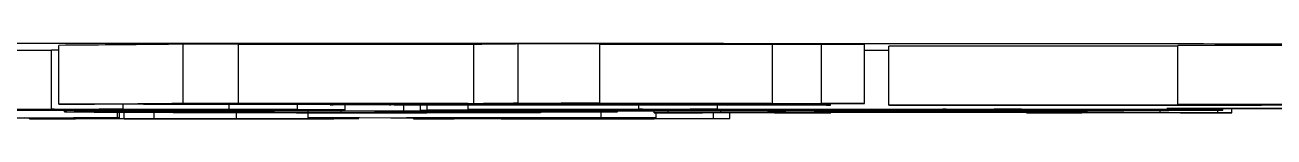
# Model space of a CAD drawing. Header units: millimetres. Extents: x 2642 to 4256, y 821 to 2003.
# Drawn here: x 3231.29 to 3252.43, y 1040.95 to 1042.23 of the extents above; entities that cross this region are included whole.
import ezdxf

# ---------------------------------------------------------------- set-up
doc = ezdxf.new("R2010")
doc.units = ezdxf.units.MM

msp = doc.modelspace()

# ---------------------------------------------------------------- linework, layer by layer
at = {"color": 7, "linetype": 'Continuous', "lineweight": 25}
for p, q in [((3231.863, 1041.193), (3231.863, 1042.193)), ((3234.904, 1042.21), (3233.964, 1042.212)), ((3233.964, 1042.212), (3233.964, 1041.212)), ((3238.883, 1042.208), (3234.904, 1042.21)), ((3234.904, 1041.21), (3234.904, 1042.21)), ((3238.883, 1041.208), (3238.883, 1042.208)), ((3241.015, 1042.214), (3239.636, 1042.216)), ((3239.636, 1041.216), (3239.636, 1042.216)), ((3241.015, 1041.214), (3241.015, 1042.214)), ((3243.94, 1042.206), (3241.015, 1042.207)), ((3244.767, 1042.207), (3243.94, 1042.206)), ((3243.94, 1041.206), (3243.94, 1042.206)), ((3245.497, 1042.205), (3244.767, 1042.207)), ((3244.767, 1041.207), (3244.767, 1042.207)), ((3245.497, 1041.205), (3245.497, 1042.205)), ((3245.909, 1041.178), (3245.909, 1042.178)), ((3254.868, 1042.187), (3250.799, 1042.193)), ((3250.799, 1041.193), (3250.799, 1042.193)), ((3231.739, 1042.104), (3230.178, 1042.104)), ((3231.863, 1042.111), (3231.739, 1042.111)), ((3231.739, 1041.111), (3231.739, 1042.111)), ((3245.909, 1042.108), (3245.497, 1042.108)), ((3231.739, 1041.111), (3232.952, 1041.11)), ((3232.983, 1041.193), (3231.863, 1041.193)), ((3232.952, 1041.11), (3232.548, 1041.109)), ((3232.548, 1041.109), (3232.548, 1041.104)), ((3232.952, 1041.11), (3232.952, 1041.193)), ((3233.201, 1041.195), (3232.983, 1041.193)), ((3237.247, 1041.193), (3233.201, 1041.195)), ((3233.987, 1041.203), (3233.294, 1041.196)), ((3233.294, 1041.196), (3237.339, 1041.194)), ((3233.964, 1041.212), (3234.904, 1041.21)), ((3238.033, 1041.201), (3233.987, 1041.203)), ((3234.745, 1041.21), (3234.08, 1041.203)), ((3234.08, 1041.203), (3238.125, 1041.201)), ((3234.744, 1041.109), (3234.744, 1041.194)), ((3234.744, 1041.104), (3234.744, 1041.109)), ((3234.744, 1041.109), (3235.9, 1041.108)), ((3238.791, 1041.208), (3234.745, 1041.21)), ((3234.904, 1041.21), (3238.883, 1041.208)), ((3235.9, 1041.108), (3235.437, 1041.107)), ((3235.437, 1041.107), (3235.44, 1041.107)), ((3235.495, 1041.103), (3235.495, 1041.107)), ((3235.784, 1041.102), (3235.784, 1041.108)), ((3235.9, 1041.108), (3235.9, 1041.194)), ((3236.449, 1041.194), (3236.449, 1041.185)), ((3236.505, 1041.186), (3236.505, 1041.194)), ((3236.505, 1041.186), (3237.247, 1041.193)), ((3236.709, 1041.1), (3236.709, 1041.193)), ((3237.339, 1041.194), (3238.033, 1041.201)), ((3237.339, 1041.201), (3237.339, 1041.194)), ((3238.19, 1041.193), (3237.493, 1041.186)), ((3242.872, 1041.18), (3237.612, 1041.183)), ((3237.702, 1041.079), (3237.702, 1041.183)), ((3237.98, 1041.089), (3237.98, 1041.183)), ((3238.096, 1041.097), (3238.096, 1041.182)), ((3238.125, 1041.201), (3238.791, 1041.208)), ((3238.125, 1041.208), (3238.125, 1041.201)), ((3238.133, 1041.184), (3238.133, 1041.192)), ((3238.133, 1041.184), (3242.787, 1041.182)), ((3242.371, 1041.191), (3238.19, 1041.193)), ((3238.975, 1041.2), (3238.282, 1041.194)), ((3238.282, 1041.194), (3242.463, 1041.192)), ((3238.789, 1041.108), (3238.789, 1041.182)), ((3239.252, 1041.107), (3238.789, 1041.108)), ((3238.789, 1041.108), (3241.737, 1041.108)), ((3243.157, 1041.198), (3238.975, 1041.2)), ((3239.733, 1041.207), (3239.068, 1041.201)), ((3239.068, 1041.201), (3243.249, 1041.199)), ((3239.887, 1041.107), (3239.252, 1041.107)), ((3239.636, 1041.216), (3241.015, 1041.214)), ((3243.915, 1041.205), (3239.733, 1041.207)), ((3240.365, 1041.213), (3239.826, 1041.208)), ((3239.826, 1041.208), (3243.94, 1041.206)), ((3241.737, 1041.107), (3239.887, 1041.107)), ((3241.015, 1041.214), (3240.365, 1041.213)), ((3241.679, 1041.112), (3241.679, 1041.181)), ((3241.679, 1041.112), (3243.008, 1041.111)), ((3241.737, 1041.097), (3241.737, 1041.107)), ((3242.186, 1041.189), (3242.371, 1041.191)), ((3242.186, 1041.189), (3242.186, 1041.191)), ((3243.306, 1041.189), (3242.186, 1041.189)), ((3242.463, 1041.192), (3243.157, 1041.198)), ((3242.463, 1041.198), (3242.463, 1041.192)), ((3243.008, 1041.111), (3242.546, 1041.11)), ((3242.546, 1041.11), (3242.546, 1041.108)), ((3242.546, 1041.108), (3246.88, 1041.108)), ((3246.88, 1041.107), (3242.546, 1041.107)), ((3242.546, 1041.107), (3242.546, 1041.104)), ((3242.787, 1041.182), (3242.787, 1041.189)), ((3243.008, 1041.111), (3243.008, 1041.189)), ((3243.249, 1041.199), (3243.915, 1041.205)), ((3243.249, 1041.205), (3243.249, 1041.199)), ((3243.94, 1041.206), (3244.767, 1041.207)), ((3244.354, 1041.189), (3244.69, 1041.188)), ((3244.767, 1041.207), (3245.497, 1041.205)), ((3245.497, 1041.205), (3244.78, 1041.204)), ((3244.922, 1041.181), (3244.922, 1041.204)), ((3245.958, 1041.177), (3245.909, 1041.178)), ((3246.822, 1041.112), (3248.152, 1041.111)), ((3246.88, 1041.104), (3246.88, 1041.107)), ((3248.152, 1041.111), (3247.689, 1041.11)), ((3247.689, 1041.11), (3247.689, 1041.108)), ((3247.689, 1041.108), (3249.018, 1041.108)), ((3250.868, 1041.107), (3247.689, 1041.107)), ((3247.689, 1041.107), (3247.689, 1041.097)), ((3249.018, 1041.108), (3249.77, 1041.11)), ((3249.076, 1041.097), (3249.076, 1041.107)), ((3249.77, 1041.11), (3250.868, 1041.107)), ((3250.059, 1041.099), (3250.059, 1041.107)), ((3250.943, 1041.191), (3250.799, 1041.193)), ((3250.799, 1041.193), (3254.868, 1041.187)), ((3250.868, 1041.107), (3250.868, 1041.12)), ((3251.388, 1041.097), (3251.388, 1041.118)), ((3251.472, 1041.051), (3251.472, 1041.117)), ((3251.561, 1041.092), (3251.561, 1041.117)), ((3251.714, 1041.051), (3251.714, 1041.117)), ((3254.624, 1041.186), (3252.42, 1041.189)), ((3228.098, 1041.101), (3235.091, 1041.101)), ((3229.774, 1041.104), (3231.797, 1041.104)), ((3234.744, 1041.103), (3229.89, 1041.103)), ((3231.392, 1041.1), (3230.005, 1041.1)), ((3230.433, 1040.964), (3232.854, 1040.964)), ((3231.45, 1041.086), (3230.756, 1041.085)), ((3231.103, 1041.096), (3231.392, 1041.1)), ((3232.142, 1040.947), (3231.29, 1040.963)), ((3231.365, 1040.946), (3231.365, 1040.961)), ((3231.402, 1040.945), (3231.365, 1040.946)), ((3231.365, 1040.946), (3231.726, 1040.946)), ((3231.392, 1041.096), (3234.975, 1041.096)), ((3236.709, 1040.946), (3231.402, 1040.945)), ((3232.837, 1041.096), (3231.45, 1041.096)), ((3231.45, 1041.096), (3231.45, 1041.086)), ((3231.726, 1040.946), (3231.726, 1040.954)), ((3231.961, 1041.064), (3231.961, 1041.096)), ((3232.115, 1040.963), (3232.966, 1040.947)), ((3236.709, 1041.1), (3232.49, 1041.1)), ((3232.891, 1040.964), (3232.531, 1040.964)), ((3232.548, 1041.104), (3234.744, 1041.104)), ((3232.837, 1041.086), (3232.837, 1041.096)), ((3233.53, 1041.087), (3232.837, 1041.086)), ((3232.854, 1040.964), (3232.854, 1041.086)), ((3232.854, 1040.964), (3232.891, 1040.964)), ((3232.891, 1040.964), (3232.891, 1041.086)), ((3232.966, 1040.947), (3232.966, 1041.086)), ((3233.479, 1040.946), (3233.479, 1041.087)), ((3233.479, 1040.946), (3234.869, 1040.947)), ((3235.033, 1041.096), (3233.53, 1041.096)), ((3233.53, 1041.096), (3233.53, 1041.087)), ((3233.53, 1041.086), (3233.53, 1041.087)), ((3233.53, 1041.085), (3233.53, 1041.086)), ((3235.495, 1041.103), (3234.744, 1041.102)), ((3234.744, 1041.102), (3234.744, 1041.103)), ((3234.869, 1040.947), (3234.869, 1041.084)), ((3234.975, 1041.096), (3234.975, 1041.1)), ((3234.975, 1041.096), (3235.38, 1041.098)), ((3235.033, 1041.087), (3235.033, 1041.096)), ((3235.091, 1041.101), (3235.091, 1041.103)), ((3235.091, 1041.101), (3235.784, 1041.102)), ((3235.38, 1041.098), (3235.38, 1041.1)), ((3235.38, 1041.098), (3236.189, 1041.096)), ((3235.784, 1041.102), (3236.709, 1041.1)), ((3236.189, 1041.096), (3235.784, 1041.095)), ((3235.784, 1041.095), (3235.784, 1041.086)), ((3235.786, 1041.086), (3235.786, 1041.095)), ((3236.083, 1040.965), (3236.083, 1041.096)), ((3236.083, 1040.965), (3241.04, 1040.968)), ((3236.151, 1040.965), (3236.083, 1040.965)), ((3236.403, 1040.965), (3236.151, 1040.965)), ((3236.189, 1041.096), (3236.189, 1041.1)), ((3236.588, 1041.08), (3236.588, 1041.1)), ((3236.639, 1041.051), (3236.639, 1041.1)), ((3236.671, 1040.951), (3236.94, 1040.951)), ((3236.94, 1040.951), (3236.709, 1040.946)), ((3238.538, 1040.949), (3236.948, 1040.964)), ((3237.217, 1041.062), (3237.217, 1041.063)), ((3237.217, 1041.063), (3241.31, 1041.063)), ((3237.702, 1041.062), (3237.217, 1041.062)), ((3237.757, 1040.964), (3238.447, 1040.958)), ((3237.867, 1040.947), (3237.867, 1040.955)), ((3237.935, 1040.947), (3237.867, 1040.947)), ((3237.867, 1040.947), (3238.17, 1040.947)), ((3243.092, 1040.949), (3237.935, 1040.947)), ((3238.038, 1041.089), (3237.98, 1041.089)), ((3238.616, 1041.096), (3238.096, 1041.097)), ((3238.096, 1041.097), (3241.737, 1041.097)), ((3239.539, 1040.966), (3238.123, 1040.965)), ((3238.17, 1040.947), (3238.17, 1040.952)), ((3238.447, 1040.958), (3238.447, 1040.966)), ((3238.447, 1040.958), (3239.913, 1040.958)), ((3238.5, 1041.078), (3238.5, 1041.096)), ((3239.979, 1040.958), (3238.513, 1040.957)), ((3238.513, 1040.957), (3239.347, 1040.949)), ((3238.673, 1041.054), (3238.673, 1041.06)), ((3239.252, 1041.084), (3238.732, 1041.085)), ((3238.732, 1041.085), (3244.164, 1041.085)), ((3239.347, 1040.949), (3239.347, 1040.957)), ((3239.378, 1041.08), (3240.016, 1041.072)), ((3240.016, 1041.072), (3239.53, 1041.072)), ((3239.89, 1040.948), (3239.89, 1040.958)), ((3239.89, 1040.948), (3241.204, 1040.949)), ((3242.141, 1041.097), (3240.003, 1041.097)), ((3240.016, 1041.097), (3240.016, 1041.072)), ((3240.016, 1041.06), (3240.016, 1041.051)), ((3240.651, 1040.961), (3240.585, 1040.962)), ((3240.585, 1040.962), (3240.888, 1040.962)), ((3250.637, 1041.085), (3240.639, 1041.085)), ((3240.888, 1040.962), (3241.543, 1040.955)), ((3241.31, 1041.062), (3240.906, 1041.062)), ((3241.04, 1040.968), (3241.04, 1041.062)), ((3241.04, 1040.968), (3241.972, 1040.964)), ((3241.101, 1041.091), (3244.164, 1041.091)), ((3241.563, 1041.09), (3241.101, 1041.091)), ((3241.24, 1040.955), (3241.196, 1040.956)), ((3241.204, 1040.949), (3241.204, 1040.956)), ((3241.543, 1040.955), (3241.24, 1040.955)), ((3241.31, 1041.063), (3241.31, 1041.085)), ((3241.31, 1041.063), (3241.31, 1041.062)), ((3242.199, 1041.09), (3241.563, 1041.09)), ((3241.972, 1040.964), (3241.743, 1040.964)), ((3241.934, 1041.051), (3241.934, 1041.085)), ((3241.934, 1041.049), (3241.934, 1041.051)), ((3241.934, 1041.051), (3242.176, 1041.051)), ((3244.927, 1041.049), (3241.934, 1041.049)), ((3241.972, 1040.964), (3241.972, 1041.049)), ((3242.176, 1041.051), (3242.176, 1041.085)), ((3244.164, 1041.09), (3242.199, 1041.09)), ((3246.88, 1041.104), (3242.546, 1041.104)), ((3242.546, 1041.104), (3242.546, 1041.101)), ((3242.546, 1041.104), (3246.88, 1041.104)), ((3242.546, 1041.101), (3246.88, 1041.101)), ((3246.88, 1041.1), (3242.546, 1041.1)), ((3242.546, 1041.1), (3242.546, 1041.097)), ((3242.546, 1041.097), (3246.88, 1041.097)), ((3242.939, 1040.954), (3242.939, 1041.049)), ((3242.939, 1040.954), (3243.215, 1040.954)), ((3243.066, 1041.052), (3243.066, 1041.085)), ((3243.066, 1041.052), (3246.219, 1041.079)), ((3243.215, 1040.954), (3243.092, 1040.949)), ((3246.302, 1041.097), (3243.181, 1041.097)), ((3243.215, 1040.954), (3243.215, 1041.049)), ((3244.684, 1041.06), (3243.956, 1041.054)), ((3244.106, 1041.096), (3244.106, 1041.097)), ((3244.106, 1041.096), (3245.435, 1041.095)), ((3244.164, 1041.085), (3244.164, 1041.09)), ((3248.319, 1041.06), (3244.684, 1041.06)), ((3244.684, 1041.051), (3244.684, 1041.06)), ((3244.684, 1041.051), (3244.927, 1041.051)), ((3246.542, 1041.076), (3244.846, 1041.062)), ((3244.846, 1041.062), (3248.238, 1041.062)), ((3245.435, 1041.095), (3244.915, 1041.094)), ((3244.915, 1041.094), (3244.915, 1041.091)), ((3244.915, 1041.091), (3246.476, 1041.091)), ((3248.209, 1041.09), (3244.915, 1041.09)), ((3244.915, 1041.09), (3244.915, 1041.085)), ((3244.915, 1041.085), (3248.556, 1041.085)), ((3244.927, 1041.051), (3244.927, 1041.06)), ((3244.927, 1041.051), (3244.927, 1041.049)), ((3245.435, 1041.095), (3245.435, 1041.097)), ((3246.219, 1041.079), (3246.219, 1041.085)), ((3246.219, 1041.079), (3247.429, 1041.08)), ((3246.476, 1041.091), (3246.476, 1041.1)), ((3246.476, 1041.091), (3247.169, 1041.092)), ((3246.623, 1041.076), (3246.542, 1041.076)), ((3248.238, 1041.062), (3246.623, 1041.076)), ((3251.388, 1041.097), (3246.649, 1041.097)), ((3246.88, 1041.101), (3246.88, 1041.104)), ((3246.88, 1041.097), (3246.88, 1041.1)), ((3247.169, 1041.092), (3248.209, 1041.09)), ((3247.429, 1041.08), (3247.429, 1041.085)), ((3247.429, 1041.08), (3250.501, 1041.053)), ((3247.689, 1041.097), (3249.076, 1041.097)), ((3248.235, 1041.051), (3248.235, 1041.06)), ((3248.235, 1041.049), (3248.235, 1041.051)), ((3248.235, 1041.051), (3248.559, 1041.051)), ((3251.714, 1041.049), (3248.235, 1041.049)), ((3249.125, 1041.053), (3248.319, 1041.06)), ((3248.556, 1041.085), (3248.556, 1041.097)), ((3248.556, 1041.085), (3249.423, 1041.087)), ((3248.559, 1041.051), (3248.559, 1041.058)), ((3249.076, 1041.097), (3250.059, 1041.099)), ((3249.423, 1041.087), (3250.637, 1041.085)), ((3250.059, 1041.099), (3251.388, 1041.097)), ((3250.501, 1041.053), (3250.501, 1041.085)), ((3251.472, 1041.051), (3251.714, 1041.051)), ((3251.561, 1041.092), (3251.561, 1041.091)), ((3251.714, 1041.051), (3251.714, 1041.049))]:
    msp.add_line(p, q, dxfattribs=at)
at = {"color": 7, "linetype": 'Continuous', "lineweight": 25, "flags": 128}
for points in [[(3250.612, 1041.123), (3250.798, 1041.125), (3251.337, 1041.127), (3252.176, 1041.129), (3253.233, 1041.13), (3254.405, 1041.131), (3255.576, 1041.13), (3256.634, 1041.129), (3257.472, 1041.127), (3258.011, 1041.125), (3258.197, 1041.123), (3258.011, 1041.12), (3257.472, 1041.118), (3256.634, 1041.116), (3255.576, 1041.115), (3254.405, 1041.115), (3253.233, 1041.115), (3252.176, 1041.116), (3251.337, 1041.118), (3250.798, 1041.12), (3250.612, 1041.123)], [(3251.433, 1041.123), (3251.612, 1041.125), (3252.128, 1041.127), (3252.919, 1041.128), (3253.889, 1041.129), (3254.921, 1041.129), (3255.89, 1041.128), (3256.681, 1041.127), (3257.197, 1041.125), (3257.376, 1041.123), (3257.197, 1041.12), (3256.681, 1041.119), (3255.89, 1041.117), (3254.921, 1041.116), (3253.889, 1041.116), (3252.919, 1041.117), (3252.128, 1041.119), (3251.612, 1041.12), (3251.433, 1041.123)]]:
    msp.add_lwpolyline(points, dxfattribs=at)
at = {"color": 7, "linetype": 'Continuous', "lineweight": 25}
for points, knots in [([(3158.344, 1042.088), (3158.392, 1042.091), (3158.498, 1042.099), (3159.368, 1042.112), (3160.849, 1042.126), (3163.024, 1042.139), (3165.855, 1042.153), (3169.369, 1042.165), (3173.523, 1042.178), (3178.266, 1042.189), (3183.528, 1042.199), (3189.219, 1042.208), (3195.242, 1042.215), (3201.465, 1042.221), (3207.831, 1042.226), (3214.183, 1042.229), (3220.522, 1042.231), (3226.789, 1042.232), (3233.057, 1042.231), (3239.395, 1042.229), (3245.748, 1042.226), (3252.114, 1042.221), (3258.337, 1042.215), (3264.36, 1042.208), (3270.051, 1042.199), (3275.313, 1042.189), (3280.056, 1042.178), (3284.21, 1042.165), (3287.724, 1042.153), (3290.555, 1042.139), (3292.73, 1042.126), (3294.211, 1042.112), (3295.083, 1042.099), (3295.189, 1042.091), (3295.237, 1042.088)], [0, 0, 0, 0, 0.023828, 0.053273, 0.084485, 0.115699, 0.147957, 0.180726, 0.213842, 0.247136, 0.28043, 0.313546, 0.346314, 0.378573, 0.409785, 0.440999, 0.470442, 0.499888, 0.529332, 0.558778, 0.58999, 0.621203, 0.653462, 0.68623, 0.719347, 0.752641, 0.785934, 0.819051, 0.851819, 0.884078, 0.915289, 0.946503, 0.975948, 1, 1, 1, 1]), ([(3233.964, 1042.212), (3233.833, 1042.211), (3233.458, 1042.207), (3232.768, 1042.2), (3232.165, 1042.195), (3231.863, 1042.193)], [0, 0, 0, 0, 0.212583, 0.606196, 1, 1, 1, 1]), ([(3239.636, 1042.216), (3239.573, 1042.215), (3239.447, 1042.214), (3239.199, 1042.211), (3239.004, 1042.21), (3238.883, 1042.208)], [0, 0, 0, 0, 0.272745, 0.545491, 1, 1, 1, 1]), ([(3250.799, 1042.179), (3249.913, 1042.178), (3248.32, 1042.177), (3246.65, 1042.177), (3245.909, 1042.178)], [0, 0, 0, 0, 0.55606, 1, 1, 1, 1]), ([(3231.795, 1041.105), (3231.795, 1041.105), (3231.793, 1041.107), (3231.785, 1041.109), (3231.756, 1041.11), (3231.739, 1041.111)], [0, 0, 0, 0, 0.1670531, 0.5016287, 1, 1, 1, 1]), ([(3231.863, 1041.193), (3232.028, 1041.194), (3232.499, 1041.198), (3233.22, 1041.204), (3233.716, 1041.21), (3233.964, 1041.212)], [0, 0, 0, 0, 0.212581, 0.606192, 1, 1, 1, 1]), ([(3237.612, 1041.183), (3237.416, 1041.183), (3237.093, 1041.183), (3236.713, 1041.184), (3236.504, 1041.184), (3236.424, 1041.185), (3236.474, 1041.186), (3236.505, 1041.186)], [0, 0, 0, 0, 0.2631806, 0.4361155, 0.6100885, 0.7625762, 1, 1, 1, 1]), ([(3237.493, 1041.186), (3237.467, 1041.186), (3237.438, 1041.186), (3237.479, 1041.185), (3237.482, 1041.185)], [0, 0, 0, 0, 0.932699, 1, 1, 1, 1]), ([(3237.536, 1041.185), (3237.573, 1041.185), (3237.663, 1041.185), (3237.882, 1041.184), (3238.051, 1041.184), (3238.133, 1041.184)], [0, 0, 0, 0, 0.272877, 0.648333, 1, 1, 1, 1]), ([(3238.883, 1041.208), (3238.957, 1041.209), (3239.105, 1041.211), (3239.358, 1041.213), (3239.529, 1041.215), (3239.636, 1041.216)], [0, 0, 0, 0, 0.2727442, 0.5454921, 1, 1, 1, 1]), ([(3241.737, 1041.108), (3241.735, 1041.108), (3241.732, 1041.109), (3241.718, 1041.11), (3241.694, 1041.111), (3241.679, 1041.112)], [0, 0, 0, 0, 0.279578, 0.559168, 1, 1, 1, 1]), ([(3242.787, 1041.182), (3242.878, 1041.182), (3243.042, 1041.182), (3243.27, 1041.182), (3243.449, 1041.182), (3243.708, 1041.183), (3243.923, 1041.185), (3244.186, 1041.187), (3244.354, 1041.189)], [0, 0, 0, 0, 0.07162, 0.129699, 0.187858, 0.251244, 0.523134, 1, 1, 1, 1]), ([(3244.922, 1041.181), (3244.758, 1041.181), (3244.479, 1041.18), (3243.893, 1041.18), (3243.362, 1041.18), (3243.013, 1041.18), (3242.872, 1041.18)], [0, 0, 0, 0, 0.312528, 0.530177, 0.809183, 1, 1, 1, 1]), ([(3244.78, 1041.204), (3244.632, 1041.203), (3244.335, 1041.2), (3243.826, 1041.195), (3243.5, 1041.191), (3243.306, 1041.189)], [0, 0, 0, 0, 0.289148, 0.578294, 1, 1, 1, 1]), ([(3244.69, 1041.188), (3244.621, 1041.188), (3244.487, 1041.186), (3244.351, 1041.185), (3244.456, 1041.183), (3244.713, 1041.182), (3244.892, 1041.181), (3244.922, 1041.181)], [0, 0, 0, 0, 0.2884014, 0.5546776, 0.7569491, 0.9590558, 1, 1, 1, 1]), ([(3245.909, 1041.178), (3246.578, 1041.177), (3247.831, 1041.177), (3249.646, 1041.178), (3251.69, 1041.18), (3253.346, 1041.183), (3254.296, 1041.185), (3254.624, 1041.186)], [0, 0, 0, 0, 0.198997, 0.37265, 0.545625, 0.843257, 1, 1, 1, 1]), ([(3255.472, 1041.185), (3255.048, 1041.184), (3253.982, 1041.181), (3251.759, 1041.178), (3248.819, 1041.176), (3246.909, 1041.177), (3245.958, 1041.177)], [0, 0, 0, 0, 0.185716, 0.467958, 0.734859, 1, 1, 1, 1]), ([(3246.88, 1041.108), (3246.879, 1041.108), (3246.877, 1041.109), (3246.864, 1041.111), (3246.838, 1041.111), (3246.822, 1041.112)], [0, 0, 0, 0, 0.2708249, 0.5416574, 1, 1, 1, 1]), ([(3252.42, 1041.189), (3252.283, 1041.19), (3252.009, 1041.19), (3251.521, 1041.191), (3251.155, 1041.191), (3250.943, 1041.191)], [0, 0, 0, 0, 0.296385, 0.592978, 1, 1, 1, 1]), ([(3232.49, 1041.1), (3232.367, 1041.1), (3232.121, 1041.099), (3231.747, 1041.098), (3231.532, 1041.097), (3231.392, 1041.096)], [0, 0, 0, 0, 0.259762, 0.519402, 1, 1, 1, 1]), ([(3231.726, 1040.946), (3231.814, 1040.946), (3231.939, 1040.946), (3232.072, 1040.946), (3232.129, 1040.946), (3232.153, 1040.947), (3232.145, 1040.947), (3232.142, 1040.947)], [0, 0, 0, 0, 0.36734, 0.515297, 0.663697, 0.845087, 1, 1, 1, 1]), ([(3231.961, 1041.064), (3231.989, 1041.066), (3232.063, 1041.069), (3232.816, 1041.074), (3233.968, 1041.077), (3235.045, 1041.079), (3235.967, 1041.08), (3236.485, 1041.08), (3236.588, 1041.08)], [0, 0, 0, 0, 0.211208, 0.543916, 0.70607, 0.836311, 0.967456, 1, 1, 1, 1]), ([(3236.633, 1041.049), (3236.046, 1041.049), (3235.053, 1041.05), (3233.88, 1041.051), (3232.845, 1041.054), (3232.11, 1041.059), (3232.007, 1041.062), (3231.961, 1041.064)], [0, 0, 0, 0, 0.187422, 0.316972, 0.445984, 0.752119, 1, 1, 1, 1]), ([(3232.531, 1040.964), (3232.458, 1040.964), (3232.345, 1040.964), (3232.215, 1040.963), (3232.141, 1040.963), (3232.107, 1040.963), (3232.112, 1040.963), (3232.115, 1040.963)], [0, 0, 0, 0, 0.311431, 0.483158, 0.654996, 0.813001, 1, 1, 1, 1]), ([(3232.966, 1040.947), (3232.976, 1040.947), (3232.993, 1040.947), (3233.069, 1040.946), (3233.18, 1040.946), (3233.322, 1040.946), (3233.428, 1040.946), (3233.479, 1040.946)], [0, 0, 0, 0, 0.226887, 0.389122, 0.551824, 0.783972, 1, 1, 1, 1]), ([(3236.537, 1041.078), (3236.298, 1041.078), (3235.826, 1041.078), (3235.075, 1041.077), (3234.269, 1041.075), (3233.632, 1041.072), (3233.345, 1041.068), (3233.317, 1041.065), (3233.303, 1041.064)], [0, 0, 0, 0, 0.087728, 0.173959, 0.328461, 0.554861, 0.777023, 1, 1, 1, 1]), ([(3233.303, 1041.064), (3233.333, 1041.063), (3233.392, 1041.06), (3233.846, 1041.056), (3234.381, 1041.053), (3235.078, 1041.052), (3235.836, 1041.051), (3236.383, 1041.051), (3236.639, 1041.051)], [0, 0, 0, 0, 0.254742, 0.50973, 0.682774, 0.792634, 0.903219, 1, 1, 1, 1]), ([(3233.53, 1041.086), (3233.697, 1041.086), (3234.026, 1041.086), (3234.412, 1041.086), (3234.685, 1041.086), (3234.827, 1041.086), (3234.929, 1041.086), (3234.991, 1041.086), (3235.026, 1041.086), (3235.031, 1041.086), (3235.033, 1041.087)], [0, 0, 0, 0, 0.291265, 0.577908, 0.673859, 0.770575, 0.821169, 0.872133, 0.929983, 1, 1, 1, 1]), ([(3234.802, 1041.083), (3234.767, 1041.084), (3234.701, 1041.084), (3234.403, 1041.085), (3234.006, 1041.085), (3233.684, 1041.085), (3233.53, 1041.085)], [0, 0, 0, 0, 0.215567, 0.407136, 0.716043, 1, 1, 1, 1]), ([(3235.784, 1041.086), (3235.781, 1041.086), (3235.776, 1041.085), (3235.596, 1041.085), (3235.277, 1041.084), (3234.98, 1041.084), (3234.802, 1041.083)], [0, 0, 0, 0, 0.273904, 0.481798, 0.689877, 1, 1, 1, 1]), ([(3234.869, 1040.947), (3235.116, 1040.947), (3235.593, 1040.947), (3236.141, 1040.948), (3236.51, 1040.949), (3236.612, 1040.95), (3236.671, 1040.951)], [0, 0, 0, 0, 0.254501, 0.491089, 0.704746, 1, 1, 1, 1]), ([(3235.447, 1041.105), (3235.451, 1041.105), (3235.459, 1041.104), (3235.483, 1041.103), (3235.495, 1041.103)], [0, 0, 0, 0, 0.499804, 1, 1, 1, 1]), ([(3236.948, 1040.964), (3236.933, 1040.964), (3236.908, 1040.964), (3236.827, 1040.965), (3236.729, 1040.965), (3236.581, 1040.965), (3236.472, 1040.965), (3236.403, 1040.965)], [0, 0, 0, 0, 0.243865, 0.391737, 0.541046, 0.710969, 1, 1, 1, 1]), ([(3239.53, 1041.072), (3239.323, 1041.073), (3239.02, 1041.075), (3238.246, 1041.077), (3237.454, 1041.078), (3236.837, 1041.078), (3236.537, 1041.078)], [0, 0, 0, 0, 0.421189, 0.615596, 0.812628, 1, 1, 1, 1]), ([(3236.588, 1041.08), (3236.725, 1041.08), (3236.987, 1041.08), (3237.358, 1041.079), (3237.587, 1041.079), (3237.702, 1041.079)], [0, 0, 0, 0, 0.356459, 0.6762528, 1, 1, 1, 1]), ([(3238.808, 1041.051), (3238.529, 1041.05), (3237.955, 1041.05), (3237.161, 1041.049), (3236.72, 1041.049), (3236.633, 1041.049)], [0, 0, 0, 0, 0.432658, 0.887677, 1, 1, 1, 1]), ([(3236.639, 1041.051), (3236.978, 1041.051), (3237.49, 1041.051), (3238.109, 1041.051), (3238.467, 1041.052), (3238.622, 1041.053), (3238.66, 1041.054), (3238.673, 1041.054)], [0, 0, 0, 0, 0.362877, 0.547963, 0.734409, 0.906428, 1, 1, 1, 1]), ([(3237.702, 1041.079), (3237.768, 1041.079), (3237.898, 1041.079), (3238.158, 1041.079), (3238.363, 1041.079), (3238.5, 1041.078)], [0, 0, 0, 0, 0.251708, 0.503436, 1, 1, 1, 1]), ([(3238.673, 1041.06), (3238.667, 1041.06), (3238.656, 1041.06), (3238.52, 1041.061), (3238.321, 1041.061), (3238.035, 1041.062), (3237.818, 1041.062), (3237.702, 1041.062)], [0, 0, 0, 0, 0.2578562, 0.4223337, 0.5883002, 0.7795784, 1, 1, 1, 1]), ([(3238.123, 1040.965), (3238.046, 1040.965), (3237.928, 1040.965), (3237.807, 1040.965), (3237.75, 1040.965), (3237.739, 1040.965), (3237.752, 1040.964), (3237.757, 1040.964)], [0, 0, 0, 0, 0.339866, 0.516986, 0.694619, 0.862206, 1, 1, 1, 1]), ([(3237.98, 1041.089), (3238.576, 1041.09), (3239.608, 1041.091), (3241.071, 1041.093), (3241.746, 1041.095), (3242.141, 1041.097)], [0, 0, 0, 0, 0.36202, 0.6263638, 1, 1, 1, 1]), ([(3243.181, 1041.097), (3242.78, 1041.095), (3241.772, 1041.092), (3239.886, 1041.09), (3238.485, 1041.089), (3238.038, 1041.089)], [0, 0, 0, 0, 0.3105248, 0.7800713, 1, 1, 1, 1]), ([(3238.17, 1040.947), (3238.26, 1040.948), (3238.385, 1040.948), (3238.506, 1040.948), (3238.554, 1040.948), (3238.558, 1040.948), (3238.543, 1040.949), (3238.538, 1040.949)], [0, 0, 0, 0, 0.37884, 0.527566, 0.676229, 0.889817, 1, 1, 1, 1]), ([(3238.5, 1041.078), (3238.63, 1041.079), (3238.885, 1041.079), (3239.19, 1041.079), (3239.317, 1041.08), (3239.378, 1041.08)], [0, 0, 0, 0, 0.3565311, 0.6963223, 1, 1, 1, 1]), ([(3240.003, 1041.097), (3239.836, 1041.097), (3239.52, 1041.097), (3239.055, 1041.096), (3238.763, 1041.096), (3238.616, 1041.096)], [0, 0, 0, 0, 0.35686, 0.67714, 1, 1, 1, 1]), ([(3239.452, 1041.051), (3239.382, 1041.051), (3239.218, 1041.051), (3238.985, 1041.051), (3238.862, 1041.051), (3238.808, 1041.051)], [0, 0, 0, 0, 0.301306, 0.696717, 1, 1, 1, 1]), ([(3240.639, 1041.085), (3240.472, 1041.085), (3240.156, 1041.085), (3239.691, 1041.084), (3239.398, 1041.084), (3239.252, 1041.084)], [0, 0, 0, 0, 0.35686, 0.67714, 1, 1, 1, 1]), ([(3239.347, 1040.949), (3239.366, 1040.949), (3239.397, 1040.949), (3239.497, 1040.948), (3239.616, 1040.948), (3239.752, 1040.948), (3239.848, 1040.948), (3239.89, 1040.948)], [0, 0, 0, 0, 0.271137, 0.427796, 0.584166, 0.818016, 1, 1, 1, 1]), ([(3240.016, 1041.051), (3239.972, 1041.051), (3239.884, 1041.051), (3239.722, 1041.051), (3239.572, 1041.051), (3239.473, 1041.051), (3239.452, 1041.051)], [0, 0, 0, 0, 0.252541, 0.505388, 0.89895, 1, 1, 1, 1]), ([(3241.743, 1040.964), (3241.554, 1040.964), (3241.173, 1040.965), (3240.534, 1040.966), (3239.947, 1040.966), (3239.65, 1040.966), (3239.539, 1040.966)], [0, 0, 0, 0, 0.324948, 0.652823, 0.870839, 1, 1, 1, 1]), ([(3239.913, 1040.958), (3240.044, 1040.958), (3240.257, 1040.959), (3240.507, 1040.959), (3240.642, 1040.959), (3240.71, 1040.96), (3240.688, 1040.961), (3240.656, 1040.961), (3240.651, 1040.961)], [0, 0, 0, 0, 0.2467259, 0.3998867, 0.5540311, 0.6957626, 0.9510683, 1, 1, 1, 1]), ([(3241.196, 1040.956), (3241.143, 1040.956), (3241.063, 1040.957), (3240.821, 1040.957), (3240.581, 1040.958), (3240.285, 1040.958), (3240.09, 1040.958), (3239.979, 1040.958)], [0, 0, 0, 0, 0.333895, 0.499037, 0.66578, 0.808284, 1, 1, 1, 1]), ([(3240.906, 1041.062), (3240.772, 1041.062), (3240.549, 1041.062), (3240.282, 1041.061), (3240.111, 1041.061), (3240.025, 1041.06), (3240.019, 1041.06), (3240.016, 1041.06)], [0, 0, 0, 0, 0.277602, 0.465557, 0.653489, 0.849158, 1, 1, 1, 1]), ([(3241.204, 1040.949), (3241.494, 1040.949), (3241.995, 1040.949), (3242.511, 1040.951), (3242.822, 1040.952), (3242.897, 1040.953), (3242.939, 1040.954)], [0, 0, 0, 0, 0.295552, 0.509146, 0.721996, 1, 1, 1, 1]), ([(3242.176, 1041.051), (3242.3, 1041.051), (3242.51, 1041.051), (3242.766, 1041.051), (3242.951, 1041.052), (3243.026, 1041.052), (3243.058, 1041.052), (3243.066, 1041.052)], [0, 0, 0, 0, 0.268165, 0.456817, 0.645375, 0.906381, 1, 1, 1, 1]), ([(3243.956, 1041.054), (3243.946, 1041.054), (3243.924, 1041.054), (3243.891, 1041.053), (3243.882, 1041.053), (3243.875, 1041.053)], [0, 0, 0, 0, 0.25022, 0.500508, 1, 1, 1, 1]), ([(3243.875, 1041.053), (3243.884, 1041.052), (3243.898, 1041.052), (3243.977, 1041.051), (3244.074, 1041.051), (3244.228, 1041.051), (3244.438, 1041.051), (3244.599, 1041.051), (3244.684, 1041.051)], [0, 0, 0, 0, 0.284135, 0.450473, 0.560568, 0.671794, 0.825494, 1, 1, 1, 1]), ([(3244.164, 1041.091), (3244.162, 1041.091), (3244.159, 1041.093), (3244.142, 1041.094), (3244.118, 1041.095), (3244.106, 1041.096)], [0, 0, 0, 0, 0.39313, 0.696516, 1, 1, 1, 1]), ([(3250.521, 1041.09), (3249.91, 1041.09), (3248.685, 1041.091), (3247.178, 1041.094), (3246.56, 1041.096), (3246.302, 1041.097)], [0, 0, 0, 0, 0.367157, 0.736287, 1, 1, 1, 1]), ([(3246.649, 1041.097), (3247.137, 1041.096), (3248.251, 1041.093), (3250.088, 1041.092), (3251.252, 1041.092), (3251.561, 1041.092)], [0, 0, 0, 0, 0.364385, 0.830851, 1, 1, 1, 1]), ([(3248.559, 1041.051), (3248.646, 1041.051), (3248.787, 1041.051), (3248.955, 1041.051), (3249.062, 1041.051), (3249.135, 1041.051), (3249.186, 1041.051), (3249.199, 1041.052), (3249.206, 1041.052)], [0, 0, 0, 0, 0.25713, 0.418126, 0.515419, 0.613557, 0.771961, 1, 1, 1, 1]), ([(3249.206, 1041.052), (3249.205, 1041.052), (3249.202, 1041.052), (3249.187, 1041.053), (3249.15, 1041.053), (3249.125, 1041.053)], [0, 0, 0, 0, 0.25103, 0.502225, 1, 1, 1, 1]), ([(3250.501, 1041.053), (3250.543, 1041.052), (3250.627, 1041.052), (3250.813, 1041.051), (3251.073, 1041.051), (3251.3, 1041.051), (3251.434, 1041.051), (3251.472, 1041.051)], [0, 0, 0, 0, 0.25387, 0.509596, 0.715202, 0.920342, 1, 1, 1, 1]), ([(3251.561, 1041.091), (3251.436, 1041.091), (3251.185, 1041.091), (3250.869, 1041.091), (3250.644, 1041.09), (3250.551, 1041.09), (3250.526, 1041.09), (3250.521, 1041.09)], [0, 0, 0, 0, 0.282135, 0.566109, 0.757606, 0.950164, 1, 1, 1, 1])]:
    msp.add_open_spline(points, degree=3, knots=knots, dxfattribs=at)

doc.saveas('drawing.dxf')
